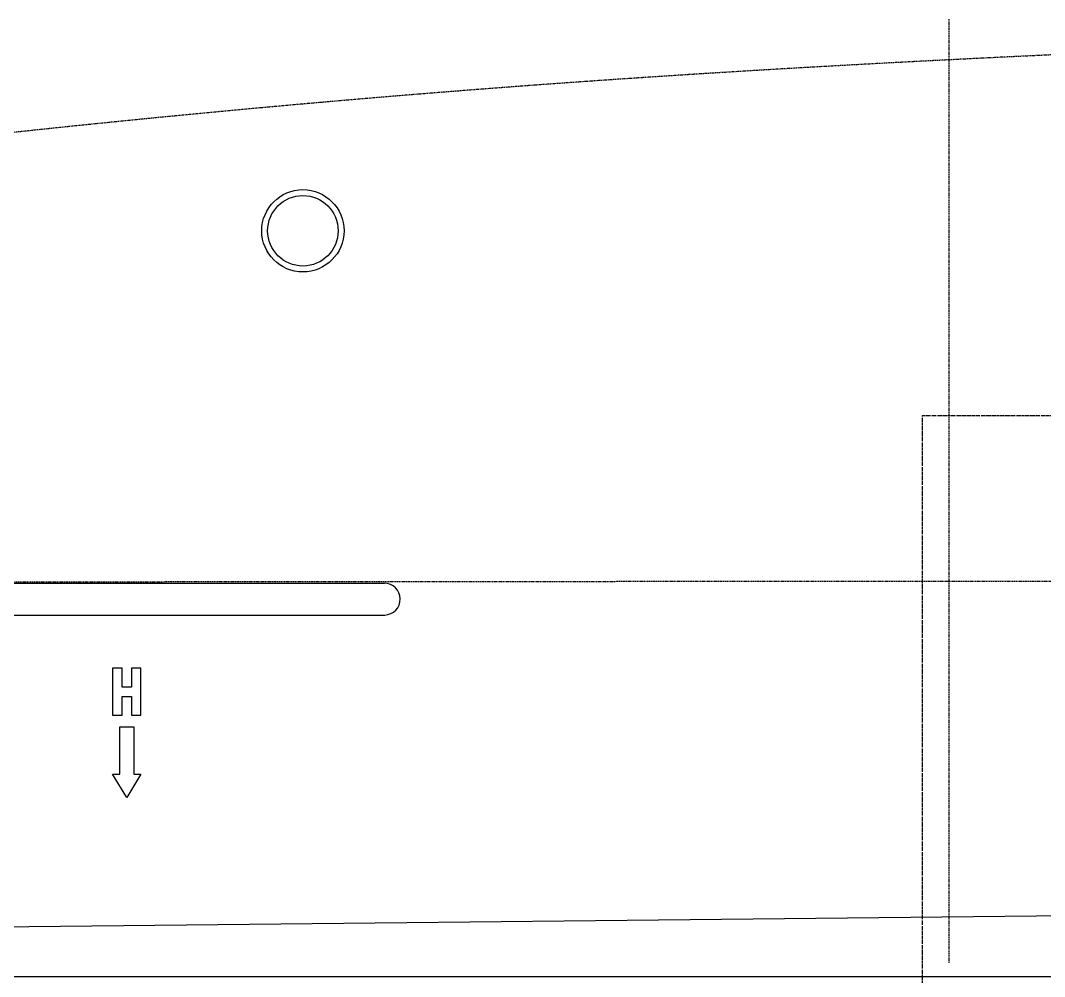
# Model space of a CAD drawing. Extents: x -79364 to 3230, y 28528 to 72157.
# Drawn here: x -46222 to -41866, y 51332 to 55400 of the extents above; entities that cross this region are included whole.
import ezdxf

# ---------------------------------------------------------------- set-up
doc = ezdxf.new("R2010")
doc.units = 0
doc.header["$LTSCALE"] = 500
doc.linetypes.add('DASHED', pattern=[0.75, 0.5, -0.25])
doc.linetypes.add('PHANTOM', pattern=[2.1, 1.25, -0.2, 0.125, -0.2, 0.125, -0.2])
for name, color, linetype in [('S0CO1', 1, 'CONTINUOUS'), ('S0CO2', 2, 'CONTINUOUS'), ('S0CO3', 3, 'CONTINUOUS'), ('S0DA1', 1, 'DASHED'), ('S0PH1', 1, 'PHANTOM')]:
    doc.layers.add(name, color=color, linetype=linetype)

msp = doc.modelspace()

# ---------------------------------------------------------------- linework, layer by layer
at = {"layer": 'S0CO1', "color": 0}
for p, q in [((-55133.96, 53005.24), (-44674.28, 53005.24)), ((-55132.12, 52870.24), (-44674.28, 52870.24))]:
    msp.add_line(p, q, dxfattribs=at)
msp.add_circle((-45020.823, 54505.24), 150, dxfattribs=at)
msp.add_arc((-44674.28, 52937.74), 67.5, 271.516351, 90, dxfattribs=at)
at = {"layer": 'S0CO2', "color": 0}
for points in [[(-45830.375, 52643.922), (-45830.375, 52443.922), (-45790.375, 52443.922), (-45790.375, 52523.922), (-45750.375, 52523.922), (-45750.375, 52443.922), (-45710.375, 52443.922), (-45710.375, 52643.922), (-45750.375, 52643.922), (-45750.375, 52563.922), (-45790.375, 52563.922), (-45790.375, 52643.922)], [(-45800.375, 52393.922), (-45740.375, 52393.922), (-45740.375, 52193.922), (-45710.375, 52193.922), (-45770.375, 52093.922), (-45830.375, 52193.922), (-45800.375, 52193.922)]]:
    msp.add_lwpolyline(points, close=True, dxfattribs=at)
msp.add_circle((-45020.823, 54505.24), 175, dxfattribs=at)
at = {"layer": 'S0CO3', "color": 0}
for p, q in [((-50673.624, 51498.013), (-39054.527, 51619.679)), ((-64020.823, 51332.23), (-38709.494, 51332.23))]:
    msp.add_line(p, q, dxfattribs=at)
at = {"layer": 'S0DA1', "color": 0, "linetype": 'DASHED', "ltscale": 0.02}
msp.add_line((-42270.823, 51390.202), (-42270.823, 55405.24), dxfattribs=at)
msp.add_lwpolyline([(-60429.412, 52830.465), (-57770.823, 52830.465), (-57520.823, 53003.476), (-40081.902, 53016.365)], dxfattribs=at)
at = {"layer": 'S0DA1', "color": 0, "ltscale": 0.02}
msp.add_open_spline([(-38174.648, 55394.867), (-38740.82, 55374.644), (-40674.202, 55305.586), (-43642.361, 55186.85), (-47147.628, 54845.744), (-50572.097, 54360.927), (-53982.188, 54124.793), (-56278.744, 54041.305), (-57270.823, 54005.24)], degree=3, knots=[0, 0, 0, 0, 1699.65730532, 5804.05061231, 8908.63045826, 12260.70703311, 16176.94368046, 19155.30977716, 19155.30977716, 19155.30977716, 19155.30977716], dxfattribs=at)
at = {"layer": 'S0PH1', "color": 0, "ltscale": 0.02}
msp.add_lwpolyline([(-42384.092, 53718.723), (-38432.906, 53718.723), (-38432.906, 47607.131), (-42384.092, 47607.131)], close=True, dxfattribs=at)

doc.saveas('drawing.dxf')
